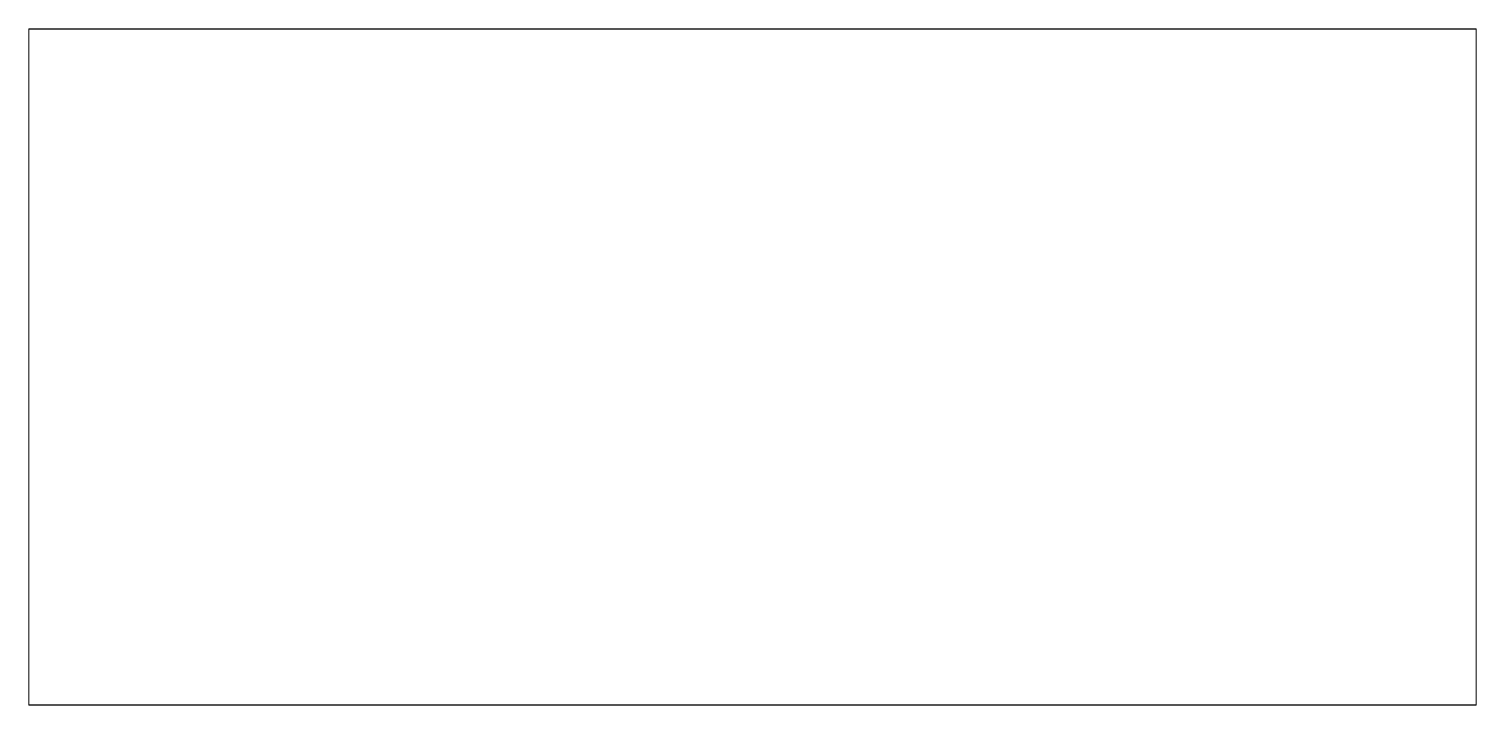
# Paper-space layout 'Layout1' of a CAD drawing. Header units: millimetres. Extents: x 0 to 257, y 38 to 157.
# The model-space entities are those that its viewports show. They can reach past a viewport. Long polylines and large blocks are cut down to what shows.
import ezdxf

# ---------------------------------------------------------------- set-up
doc = ezdxf.new("R2010")
doc.units = ezdxf.units.MM
doc.header["$LTSCALE"] = 10
doc.layers.add('MEMBERS', color=5, linetype='Continuous')

msp = doc.modelspace()

# ---------------------------------------------------------------- linework, layer by layer
at = {"layer": 'MEMBERS', "color": 3, "linetype": 'Continuous'}
for p, q in [((0, -127), (0, 127)), ((0, 127), (544, 127)), ((544, 127), (544, -127)), ((544, -127), (0, -127))]:
    msp.add_line(p, q, dxfattribs=at)

psp = doc.layouts.get("Layout1")

# ---------------------------------------------------------------- viewports
at = {"layer": '0'}
psp.add_viewport(center=(128.5, 97.5), size=(257, 119.9964), view_center_point=(272, 0), view_height=254, dxfattribs=at)

doc.saveas('drawing.dxf')
